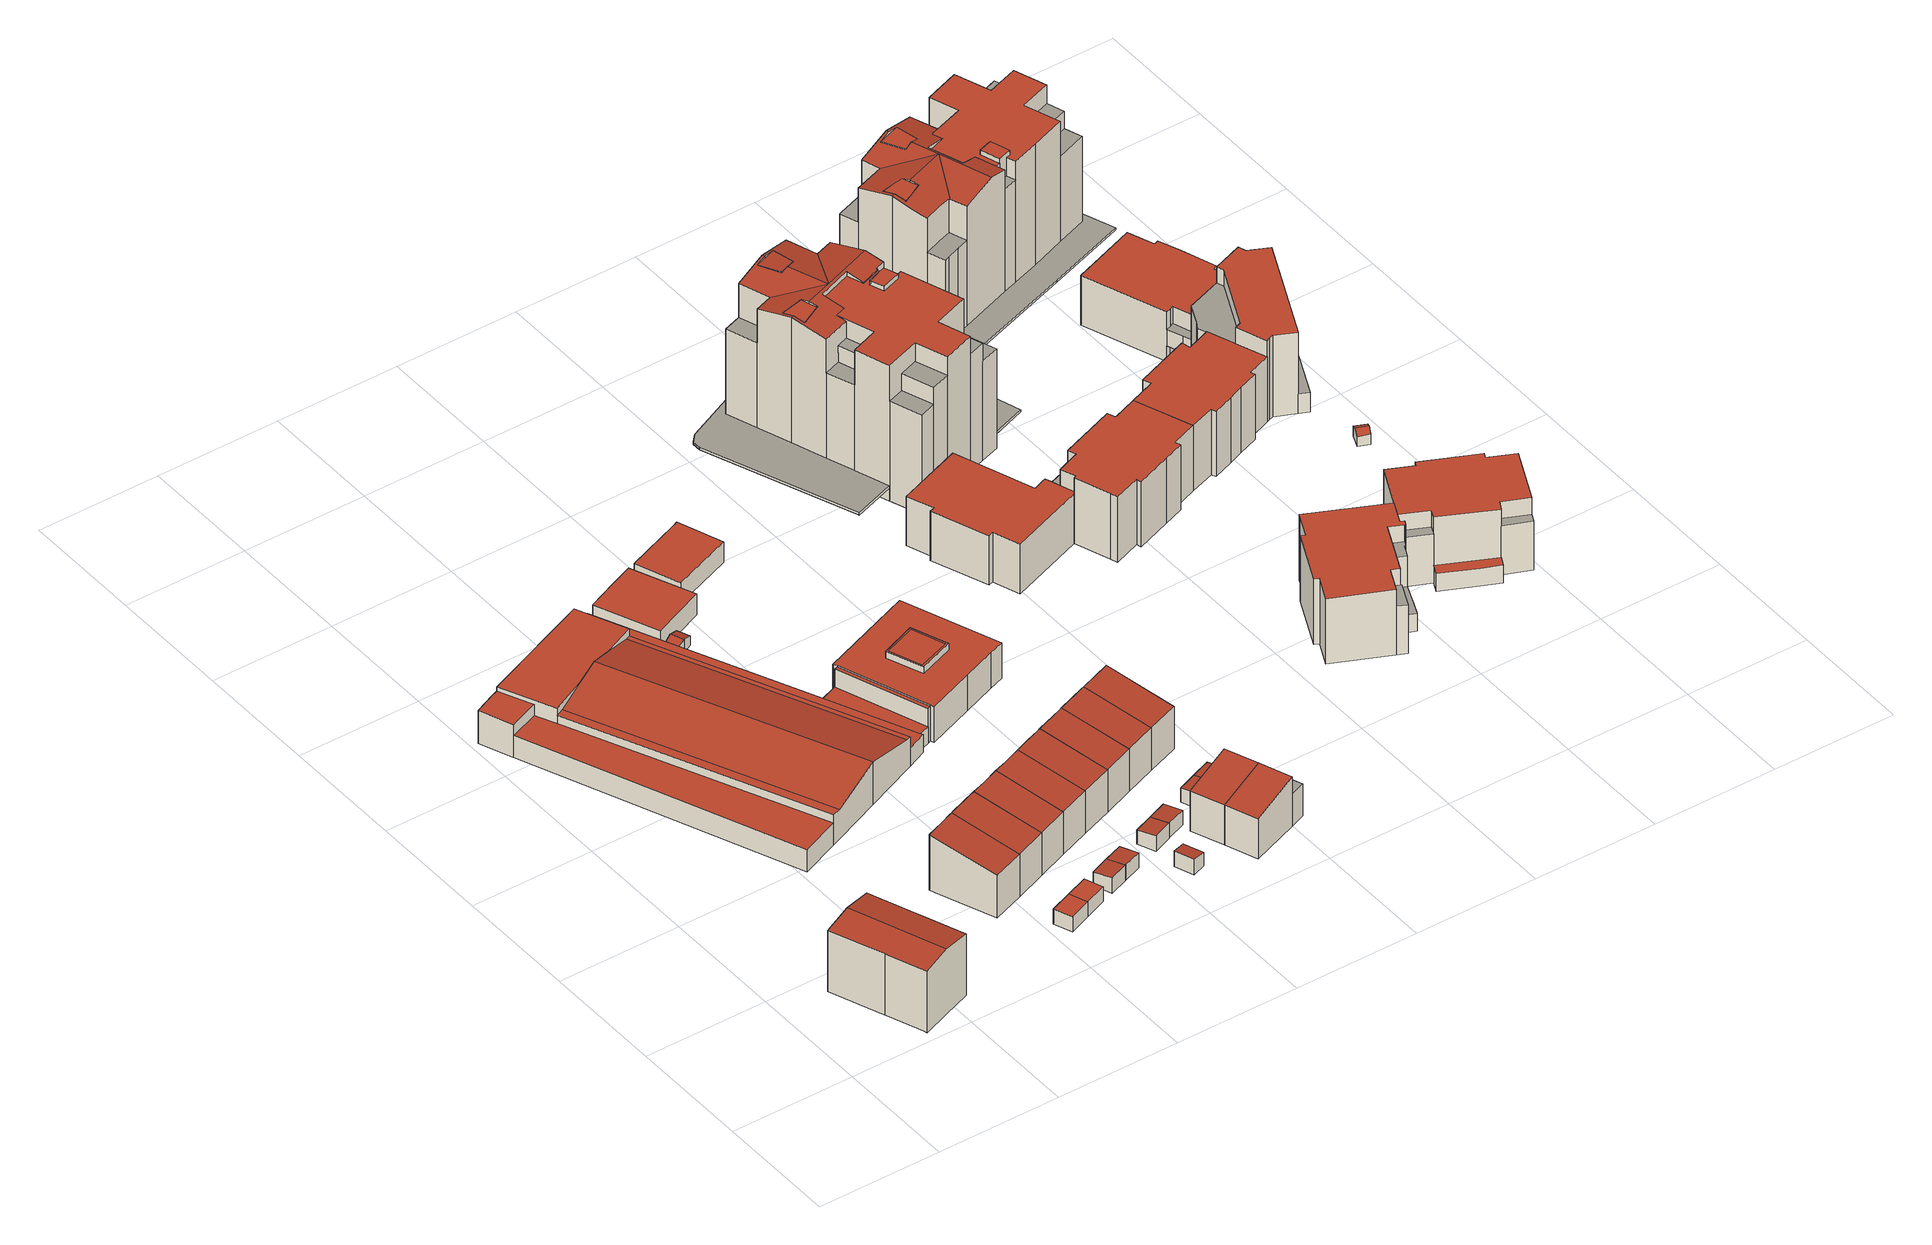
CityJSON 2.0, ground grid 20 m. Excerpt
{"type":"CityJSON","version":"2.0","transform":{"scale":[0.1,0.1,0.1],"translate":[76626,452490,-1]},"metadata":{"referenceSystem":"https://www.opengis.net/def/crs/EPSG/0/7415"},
"CityObjects":{
"building1":{"type":"Building","attributes":{"Volume":1715.99,"Dakoppervlakte":157.12,"Muuroppervlakte":563.52,"Vloeroppervlakte":155.44,"hoogte_Z_max_in_m_NAP":12.19,"GEB_DOEL":"woonfunctie","dateOfConstruction":"1957-01-01","measuredHeight":11.4},"geometry":[{"type":"Solid","lod":"2","boundaries":[[[[0,1,2,3,4,5,6,7,8,9,10,11,12]],[[13,14,15,16,17,18]],[[19,20,21,22,23,13,18]],[[24,25,26,27]],[[19,11,10,20]],[[8,7,23,22,21,20,10,9]],[[14,13,23,7,6,5]],[[12,18,17,0]],[[4,3,27,26]],[[2,24,27,3]],[[25,24,2,1]],[[26,25,1,0,17,16,15,14,5,4]],[[12,11,19,18]]]],"semantics":{"surfaces":[{"type":"GroundSurface"},{"type":"RoofSurface"},{"type":"WallSurface"}],"values":[[0,1,1,1,2,2,2,2,2,2,2,2,2]]}}]},
"building2":{"type":"Building","attributes":{"Volume":525.62,"Dakoppervlakte":62.86,"Muuroppervlakte":283.5,"Vloeroppervlakte":61.59,"hoogte_Z_max_in_m_NAP":10.56,"GEB_DOEL":"woonfunctie","dateOfConstruction":"1998-01-01","measuredHeight":9.66},"geometry":[{"type":"Solid","lod":"2","boundaries":[[[[28,29,30,31,32,33,34]],[[35,36,37,38,39,40,41]],[[36,30,29,28,34,39,38,37]],[[32,41,40,39,34,33]],[[41,32,31,35]],[[35,31,30,36]]]],"semantics":{"surfaces":[{"type":"GroundSurface"},{"type":"RoofSurface"},{"type":"WallSurface"}],"values":[[0,1,2,2,2,2]]}}]},
"building3":{"type":"Building","attributes":{"Volume":8210.41,"Dakoppervlakte":1553.64,"Muuroppervlakte":909.16,"Vloeroppervlakte":1530.33,"hoogte_Z_max_in_m_NAP":8.15,"GEB_DOEL":"bijeenkomstfunctie,industriefunctie - industriefunctie","dateOfConstruction":"1960-01-01","measuredHeight":7.35},"geometry":[{"type":"Solid","lod":"2","boundaries":[[[[42,43,44,45,46,47,48,49,50,51,52,53,54,55,56,57,58,59]],[[60,61,62,63,64]],[[65,66,67,63,62]],[[61,60,68,69]],[[70,71,66,65]],[[72,73,74,75,76]],[[77,78,79,80,81,82,83,84]],[[85,64,86,67,87,88,89,90]],[[91,92,93,94,95]],[[62,57,56,55,83,70,65]],[[62,61,69,73,59,58,57]],[[76,43,42,72]],[[59,73,72,42]],[[54,84,83,55]],[[84,54,53,77]],[[53,52,78,77]],[[80,79,78,52,51,50]],[[81,80,50,49]],[[90,89,48,47,92]],[[93,92,47,46]],[[94,93,46,45]],[[94,45,44,43,76,95]],[[81,88,87,71,82]],[[91,95,76,75]],[[90,92,91,75,74,68,85]],[[70,83,82,71]],[[64,63,67,86]],[[68,74,73,69]],[[66,71,87,67]],[[85,68,60,64]],[[88,81,49,48,89]]]],"semantics":{"surfaces":[{"type":"GroundSurface"},{"type":"RoofSurface"},{"type":"WallSurface"}],"values":[[0,1,1,1,1,1,1,1,1,2,2,2,2,2,2,2,2,2,2,2,2,2,2,2,2,2,2,2,2,2,2]]}}]},
"building4":{"type":"Building","attributes":{"Volume":30.83,"Dakoppervlakte":12,"Muuroppervlakte":35.82,"Vloeroppervlakte":12,"hoogte_Z_max_in_m_NAP":3.39,"GEB_DOEL":"onbekend","dateOfConstruction":"1998-01-01","measuredHeight":2.57},"geometry":[{"type":"Solid","lod":"2","boundaries":[[[[96,97,98,99]],[[100,101,102,103]],[[98,97,100,103]],[[97,96,101,100]],[[99,102,101,96]],[[98,103,102,99]]]],"semantics":{"surfaces":[{"type":"GroundSurface"},{"type":"RoofSurface"},{"type":"WallSurface"}],"values":[[0,1,2,2,2,2]]}}]},
"building5":{"type":"Building","attributes":{"Volume":508.63,"Dakoppervlakte":60.71,"Muuroppervlakte":280.76,"Vloeroppervlakte":59.48,"hoogte_Z_max_in_m_NAP":10.56,"GEB_DOEL":"woonfunctie","dateOfConstruction":"1998-01-01","measuredHeight":9.68},"geometry":[{"type":"Solid","lod":"2","boundaries":[[[[31,30,104,105,106]],[[107,36,35,108,109]],[[31,106,108,35]],[[108,106,105,109]],[[109,105,104,30,36,107]],[[30,31,35,36]]]],"semantics":{"surfaces":[{"type":"GroundSurface"},{"type":"RoofSurface"},{"type":"WallSurface"}],"values":[[0,1,2,2,2,2]]}}]},
"building6":{"type":"Building","attributes":{"Volume":31.09,"Dakoppervlakte":12,"Muuroppervlakte":36.12,"Vloeroppervlakte":12,"hoogte_Z_max_in_m_NAP":3.39,"GEB_DOEL":"onbekend","dateOfConstruction":"1998-01-01","measuredHeight":2.59},"geometry":[{"type":"Solid","lod":"2","boundaries":[[[[98,110,111,99]],[[112,113,103,102]],[[98,99,102,103]],[[99,111,112,102]],[[110,113,112,111]],[[113,110,98,103]]]],"semantics":{"surfaces":[{"type":"GroundSurface"},{"type":"RoofSurface"},{"type":"WallSurface"}],"values":[[0,1,2,2,2,2]]}}]},
"building7":{"type":"Building","attributes":{"Volume":508.85,"Dakoppervlakte":60.72,"Muuroppervlakte":280.83,"Vloeroppervlakte":59.49,"hoogte_Z_max_in_m_NAP":10.56,"GEB_DOEL":"woonfunctie","dateOfConstruction":"1998-01-01","measuredHeight":9.68},"geometry":[{"type":"Solid","lod":"2","boundaries":[[[[114,106,105,115,116]],[[117,109,108,118,119]],[[106,114,118,108]],[[118,114,116,119]],[[109,117,119,116,115,105]],[[105,106,108,109]]]],"semantics":{"surfaces":[{"type":"GroundSurface"},{"type":"RoofSurface"},{"type":"WallSurface"}],"values":[[0,1,2,2,2,2]]}}]},
"building8":{"type":"Building","attributes":{"Volume":26.65,"Dakoppervlakte":10.27,"Muuroppervlakte":33.33,"Vloeroppervlakte":10.24,"hoogte_Z_max_in_m_NAP":3.49,"GEB_DOEL":"onbekend","dateOfConstruction":"1998-01-01","measuredHeight":2.73},"geometry":[{"type":"Solid","lod":"2","boundaries":[[[[120,121,122,123]],[[124,125,126,127]],[[120,123,125,124]],[[123,122,126,125]],[[121,127,126,122]],[[121,120,124,127]]]],"semantics":{"surfaces":[{"type":"GroundSurface"},{"type":"RoofSurface"},{"type":"WallSurface"}],"values":[[0,1,2,2,2,2]]}}]},
"building9":{"type":"Building","attributes":{"Volume":26.13,"Dakoppervlakte":10.26,"Muuroppervlakte":32.71,"Vloeroppervlakte":10.23,"hoogte_Z_max_in_m_NAP":3.49,"GEB_DOEL":"onbekend","dateOfConstruction":"1998-01-01","measuredHeight":2.69},"geometry":[{"type":"Solid","lod":"2","boundaries":[[[[123,128,129,120]],[[130,131,125,124]],[[125,123,120,124]],[[120,129,130,124]],[[130,129,128,131]],[[123,125,131,128]]]],"semantics":{"surfaces":[{"type":"GroundSurface"},{"type":"RoofSurface"},{"type":"WallSurface"}],"values":[[0,1,2,2,2,2]]}}]},
"building10":{"type":"Building","attributes":{"Volume":508.9,"Dakoppervlakte":60.9,"Muuroppervlakte":280.25,"Vloeroppervlakte":59.67,"hoogte_Z_max_in_m_NAP":10.56,"GEB_DOEL":"woonfunctie","dateOfConstruction":"1998-01-01","measuredHeight":9.65},"geometry":[{"type":"Solid","lod":"2","boundaries":[[[[132,114,116,133,134]],[[135,119,118,136,137]],[[114,132,136,118]],[[136,132,134,137]],[[119,135,137,134,133,116]],[[116,114,118,119]]]],"semantics":{"surfaces":[{"type":"GroundSurface"},{"type":"RoofSurface"},{"type":"WallSurface"}],"values":[[0,1,2,2,2,2]]}}]},
"building11":{"type":"Building","attributes":{"Volume":14.24,"Dakoppervlakte":7.67,"Muuroppervlakte":20.42,"Vloeroppervlakte":7.17,"hoogte_Z_max_in_m_NAP":3.51,"GEB_DOEL":"onbekend","dateOfConstruction":"1983-01-01","measuredHeight":2.3},"geometry":[{"type":"Solid","lod":"2","boundaries":[[[[138,139,140,141,142,143]],[[144,145,146,147]],[[148,147,146,149]],[[138,143,145,144]],[[141,140,148,149]],[[139,147,148,140]],[[142,141,149,146,145,143]],[[139,138,144,147]]]],"semantics":{"surfaces":[{"type":"GroundSurface"},{"type":"RoofSurface"},{"type":"WallSurface"}],"values":[[0,1,1,2,2,2,2,2]]}}]},
"building12":{"type":"Building","attributes":{"Volume":376.18,"Dakoppervlakte":100.85,"Muuroppervlakte":150.24,"Vloeroppervlakte":100.85,"hoogte_Z_max_in_m_NAP":4.58,"GEB_DOEL":"industriefunctie","dateOfConstruction":"1923-01-01","measuredHeight":3.73},"geometry":[{"type":"Solid","lod":"2","boundaries":[[[[150,151,152,153,154,155]],[[156,157,158,159,160,161]],[[151,150,156,161]],[[155,154,158,157]],[[154,153,159,158]],[[159,153,152,160]],[[155,157,156,150]],[[152,151,161,160]]]],"semantics":{"surfaces":[{"type":"GroundSurface"},{"type":"RoofSurface"},{"type":"WallSurface"}],"values":[[0,1,2,2,2,2,2,2]]}}]},
"building13":{"type":"Building","attributes":{"Volume":508.93,"Dakoppervlakte":60.93,"Muuroppervlakte":280.17,"Vloeroppervlakte":59.7,"hoogte_Z_max_in_m_NAP":10.56,"GEB_DOEL":"woonfunctie","dateOfConstruction":"1998-01-01","measuredHeight":9.65},"geometry":[{"type":"Solid","lod":"2","boundaries":[[[[132,134,162,163,164,165]],[[166,137,136,167,168,169]],[[132,165,167,136]],[[167,165,164,168]],[[134,137,166,169,168,164,163,162]],[[134,132,136,137]]]],"semantics":{"surfaces":[{"type":"GroundSurface"},{"type":"RoofSurface"},{"type":"WallSurface"}],"values":[[0,1,2,2,2,2]]}}]},
"building14":{"type":"Building","attributes":{"Volume":18.97,"Dakoppervlakte":7.66,"Muuroppervlakte":27.98,"Vloeroppervlakte":7.59,"hoogte_Z_max_in_m_NAP":3.49,"GEB_DOEL":"onbekend","dateOfConstruction":"1998-01-01","measuredHeight":2.65},"geometry":[{"type":"Solid","lod":"2","boundaries":[[[[170,171,172,173]],[[174,175,176,177]],[[170,173,175,174]],[[176,175,173,172]],[[171,177,176,172]],[[171,170,174,177]]]],"semantics":{"surfaces":[{"type":"GroundSurface"},{"type":"RoofSurface"},{"type":"WallSurface"}],"values":[[0,1,2,2,2,2]]}}]},
"building15":{"type":"Building","attributes":{"Volume":25.86,"Dakoppervlakte":10.28,"Muuroppervlakte":32.34,"Vloeroppervlakte":10.25,"hoogte_Z_max_in_m_NAP":3.49,"GEB_DOEL":"onbekend","dateOfConstruction":"1998-01-01","measuredHeight":2.65},"geometry":[{"type":"Solid","lod":"2","boundaries":[[[[178,179,180,181]],[[182,183,184,185]],[[181,185,184,178]],[[185,181,180,182]],[[179,183,182,180]],[[179,178,184,183]]]],"semantics":{"surfaces":[{"type":"GroundSurface"},{"type":"RoofSurface"},{"type":"WallSurface"}],"values":[[0,1,2,2,2,2]]}}]},
"building16":{"type":"Building","attributes":{"Volume":25.66,"Dakoppervlakte":10.27,"Muuroppervlakte":32.09,"Vloeroppervlakte":10.24,"hoogte_Z_max_in_m_NAP":3.49,"GEB_DOEL":"onbekend","dateOfConstruction":"1998-01-01","measuredHeight":2.64},"geometry":[{"type":"Solid","lod":"2","boundaries":[[[[186,187,188,189]],[[190,191,184,183]],[[183,184,186,189]],[[189,188,190,183]],[[190,188,187,191]],[[187,186,184,191]]]],"semantics":{"surfaces":[{"type":"GroundSurface"},{"type":"RoofSurface"},{"type":"WallSurface"}],"values":[[0,1,2,2,2,2]]}}]},
"building17":{"type":"Building","attributes":{"Volume":506.75,"Dakoppervlakte":60.62,"Muuroppervlakte":279.89,"Vloeroppervlakte":59.39,"hoogte_Z_max_in_m_NAP":10.56,"GEB_DOEL":"woonfunctie","dateOfConstruction":"1998-01-01","measuredHeight":9.66},"geometry":[{"type":"Solid","lod":"2","boundaries":[[[[192,193,165,164,194]],[[195,168,167,196,197]],[[165,193,196,167]],[[196,193,192,197]],[[197,192,194,164,168,195]],[[164,165,167,168]]]],"semantics":{"surfaces":[{"type":"GroundSurface"},{"type":"RoofSurface"},{"type":"WallSurface"}],"values":[[0,1,2,2,2,2]]}}]},
"building18":{"type":"Building","attributes":{"Volume":1911.86,"Dakoppervlakte":322.06,"Muuroppervlakte":461.46,"Vloeroppervlakte":322.06,"hoogte_Z_max_in_m_NAP":8.13,"GEB_DOEL":"bijeenkomstfunctie","dateOfConstruction":"1994-01-01","measuredHeight":7.37},"geometry":[{"type":"Solid","lod":"2","boundaries":[[[[198,199,200,201,202,203,204,53,52,205,206,207]],[[208,209,210,211,212,213,214,215],[216,217,218,219]],[[220,221,222,223],[224,225,226,227]],[[226,225,224,227]],[[228,229,230,231]],[[232,233,234,235]],[[202,201,215,214]],[[200,208,215,201]],[[200,199,209,208]],[[209,199,198,210]],[[210,198,207,211]],[[207,206,235,212,211]],[[214,213,234,203,202]],[[218,217,222,221]],[[222,217,216,223]],[[220,223,216,219]],[[221,220,219,218]],[[205,52,228,231]],[[228,52,53,229]],[[229,53,204,230]],[[204,203,234,233,230]],[[206,205,231,232,235]],[[232,231,230,233]],[[212,235,234,213]]]],"semantics":{"surfaces":[{"type":"GroundSurface"},{"type":"RoofSurface"},{"type":"WallSurface"}],"values":[[0,1,1,1,1,1,2,2,2,2,2,2,2,2,2,2,2,2,2,2,2,2,2,2]]}}]},
"building19":{"type":"Building","attributes":{"Volume":293.05,"Dakoppervlakte":80.63,"Muuroppervlakte":132.31,"Vloeroppervlakte":80.63,"hoogte_Z_max_in_m_NAP":4.52,"GEB_DOEL":"overige gebruiksfunctie","dateOfConstruction":"1983-01-01","measuredHeight":3.63},"geometry":[{"type":"Solid","lod":"2","boundaries":[[[[236,237,238,239,240]],[[241,242,243,244,245]],[[241,245,244,236,240,239]],[[239,238,242,241]],[[237,243,242,238]],[[237,236,244,243]]]],"semantics":{"surfaces":[{"type":"GroundSurface"},{"type":"RoofSurface"},{"type":"WallSurface"}],"values":[[0,1,2,2,2,2]]}}]},
"building20":{"type":"Building","attributes":{"Volume":506.28,"Dakoppervlakte":60.54,"Muuroppervlakte":279.84,"Vloeroppervlakte":59.32,"hoogte_Z_max_in_m_NAP":10.56,"GEB_DOEL":"woonfunctie","dateOfConstruction":"1998-01-01","measuredHeight":9.66},"geometry":[{"type":"Solid","lod":"2","boundaries":[[[[193,192,246,247,248]],[[249,197,196,250,251]],[[193,248,250,196]],[[250,248,247,251]],[[249,251,247,246,192,197]],[[192,193,196,197]]]],"semantics":{"surfaces":[{"type":"GroundSurface"},{"type":"RoofSurface"},{"type":"WallSurface"}],"values":[[0,1,2,2,2,2]]}}]},
"building21":{"type":"Building","attributes":{"Volume":25.67,"Dakoppervlakte":10.26,"Muuroppervlakte":32.13,"Vloeroppervlakte":10.22,"hoogte_Z_max_in_m_NAP":3.49,"GEB_DOEL":"onbekend","dateOfConstruction":"1998-01-01","measuredHeight":2.64},"geometry":[{"type":"Solid","lod":"2","boundaries":[[[[252,253,254,255]],[[256,257,258,259]],[[252,255,259,258]],[[255,254,256,259]],[[253,257,256,254]],[[258,257,253,252]]]],"semantics":{"surfaces":[{"type":"GroundSurface"},{"type":"RoofSurface"},{"type":"WallSurface"}],"values":[[0,1,2,2,2,2]]}}]},
"building22":{"type":"Building","attributes":{"Volume":436.3,"Dakoppervlakte":46.07,"Muuroppervlakte":246.53,"Vloeroppervlakte":59.57,"hoogte_Z_max_in_m_NAP":9.62,"GEB_DOEL":"woonfunctie","dateOfConstruction":"1998-01-01","measuredHeight":8.72},"geometry":[{"type":"Solid","lod":"2","boundaries":[[[[260,261,262,263,264,265,266]],[[267,268,269,270,271]],[[272,273,274,275]],[[266,265,272,275,267]],[[272,265,264,273]],[[268,274,273,264,263]],[[263,262,269,268]],[[271,270,269,262,261,260]],[[266,267,271,260]],[[274,268,267,275]]]],"semantics":{"surfaces":[{"type":"GroundSurface"},{"type":"OuterFloorSurface"},{"type":"RoofSurface"},{"type":"WallSurface"}],"values":[[0,1,2,3,3,3,3,3,3,3]]}}]},
"building23":{"type":"Building","attributes":{"Volume":479.62,"Dakoppervlakte":55.81,"Muuroppervlakte":268.47,"Vloeroppervlakte":69.83,"hoogte_Z_max_in_m_NAP":9.62,"GEB_DOEL":"woonfunctie","dateOfConstruction":"1998-01-01","measuredHeight":8.77},"geometry":[{"type":"Solid","lod":"2","boundaries":[[[[266,265,276,277,278,279,280,281,282,283,284,285,260]],[[286,267,271,287]],[[288,272,275,289]],[[290,291,292,293,294,295,296,297]],[[272,288,276,265]],[[275,272,265,266,267]],[[286,287,291,278,277]],[[266,260,271,267]],[[297,280,279,290]],[[290,279,278,291]],[[284,293,292,285]],[[293,284,283,294]],[[283,282,295,294]],[[295,282,281,296]],[[297,296,281,280]],[[287,271,260,285,292,291]],[[275,267,286,289]],[[288,289,286,277,276]]]],"semantics":{"surfaces":[{"type":"GroundSurface"},{"type":"OuterFloorSurface"},{"type":"RoofSurface"},{"type":"WallSurface"}],"values":[[0,1,2,2,3,3,3,3,3,3,3,3,3,3,3,3,3,3]]}}]},
"building24":{"type":"Building","attributes":{"Volume":25.12,"Dakoppervlakte":10.27,"Muuroppervlakte":31.43,"Vloeroppervlakte":10.23,"hoogte_Z_max_in_m_NAP":3.49,"GEB_DOEL":"onbekend","dateOfConstruction":"1998-01-01","measuredHeight":2.59},"geometry":[{"type":"Solid","lod":"2","boundaries":[[[[298,299,300,301]],[[302,259,258,303]],[[259,298,301,258]],[[301,300,303,258]],[[303,300,299,302]],[[299,298,259,302]]]],"semantics":{"surfaces":[{"type":"GroundSurface"},{"type":"RoofSurface"},{"type":"WallSurface"}],"values":[[0,1,2,2,2,2]]}}]},
"building25":{"type":"Building","attributes":{"Volume":524.24,"Dakoppervlakte":62.63,"Muuroppervlakte":283.11,"Vloeroppervlakte":61.37,"hoogte_Z_max_in_m_NAP":10.56,"GEB_DOEL":"woonfunctie","dateOfConstruction":"1998-01-01","measuredHeight":9.67},"geometry":[{"type":"Solid","lod":"2","boundaries":[[[[304,305,248,247,306]],[[307,251,250,308,309]],[[251,307,306,247]],[[247,248,250,251]],[[250,248,305,308]],[[309,304,306,307]],[[308,305,304,309]]]],"semantics":{"surfaces":[{"type":"GroundSurface"},{"type":"RoofSurface"},{"type":"WallSurface"}],"values":[[0,1,2,2,2,2,2]]}}]},
"building26":{"type":"Building","attributes":{"Volume":2037.74,"Dakoppervlakte":227.83,"Muuroppervlakte":568.07,"Vloeroppervlakte":246.58,"hoogte_Z_max_in_m_NAP":9.61,"GEB_DOEL":"woonfunctie","dateOfConstruction":"1984-01-01","measuredHeight":8.62},"geometry":[{"type":"Solid","lod":"2","boundaries":[[[[310,311,312,313,314,315,316,317,318,319,320,321,322,323,324,325]],[[326,327,328,329]],[[330,331,332,333]],[[334,335,336,337,338,339,340,341,342,343,344,345,346,347]],[[345,311,310,325,347,346]],[[336,335,323,322,330]],[[340,339,338,318,317,316]],[[340,316,315,341]],[[315,314,342,341]],[[314,313,343,342]],[[313,312,344,343]],[[312,311,345,344]],[[321,320,327,326]],[[327,320,319,328]],[[331,330,322,321,326]],[[332,331,326,329]],[[336,330,333,337]],[[328,319,318,338,337,333,332,329]],[[347,325,324,323,335,334]]]],"semantics":{"surfaces":[{"type":"GroundSurface"},{"type":"OuterFloorSurface"},{"type":"RoofSurface"},{"type":"WallSurface"}],"values":[[0,1,1,2,3,3,3,3,3,3,3,3,3,3,3,3,3,3,3]]}}]},
"building27":{"type":"Building","attributes":{"Volume":2441.44,"Dakoppervlakte":220.12,"Muuroppervlakte":706.07,"Vloeroppervlakte":231.99,"hoogte_Z_max_in_m_NAP":12.36,"GEB_DOEL":"woonfunctie","dateOfConstruction":"1984-01-01","measuredHeight":11.4},"geometry":[{"type":"Solid","lod":"2","boundaries":[[[[310,325,348,324,349,350,351,352,353,354,355,356,357,358,359,360,361,362]],[[363,364,365,366]],[[367,368,369,370]],[[371,372,373,374,375,376,377,378,379,380,381,382,383,384,385,386]],[[387,388,389,390]],[[325,310,381,380]],[[310,362,382,381]],[[362,361,383,382]],[[384,383,361,360]],[[384,360,359,385]],[[359,358,386,385]],[[371,357,356,372]],[[356,355,373,372]],[[355,354,370,374,373]],[[348,325,380,379,364]],[[351,387,390,352]],[[388,387,351,350]],[[389,388,350,349]],[[363,366,389,349,324]],[[364,363,324,348]],[[370,354,353,367]],[[353,352,390,368,367]],[[369,375,374,370]],[[375,369,368,376]],[[377,376,368,390,389,366]],[[377,366,365,378]],[[364,379,378,365]],[[358,357,371,386]]]],"semantics":{"surfaces":[{"type":"GroundSurface"},{"type":"OuterFloorSurface"},{"type":"RoofSurface"},{"type":"WallSurface"}],"values":[[0,1,1,2,2,3,3,3,3,3,3,3,3,3,3,3,3,3,3,3,3,3,3,3,3,3,3,3]]}}]},
"building28":{"type":"Building","attributes":{"Volume":2644.96,"Dakoppervlakte":217.31,"Muuroppervlakte":757.99,"Vloeroppervlakte":244.7,"hoogte_Z_max_in_m_NAP":12.39,"GEB_DOEL":"woonfunctie","dateOfConstruction":"1984-01-01","measuredHeight":11.43},"geometry":[{"type":"Solid","lod":"2","boundaries":[[[[391,392,393,394,395,396,397,398,399,400,401,402,403,404,405,406,407,408,409,410,411]],[[412,413,414,415,416,417,418]],[[419,420,421,422,423]],[[424,425,426,427,428,429]],[[430,431,432,433,434,435,436,437,438,439,440,441,442,443,444,445]],[[401,400,440,439]],[[399,441,440,400]],[[441,399,398,442]],[[442,398,397,443]],[[397,396,444,443]],[[396,395,445,444]],[[394,393,423,431,430]],[[405,404,436,435,425]],[[404,403,437,436]],[[403,402,438,437]],[[401,439,438,402]],[[411,413,412,391]],[[413,411,410,409,408,416,415,414]],[[423,393,392,419]],[[392,391,412,420,419]],[[420,412,418,421]],[[408,407,429,428,416]],[[407,406,424,429]],[[405,425,424,406]],[[427,417,416,428]],[[431,423,422,432]],[[422,421,433,432]],[[434,433,421,418,417,427,426]],[[425,435,434,426]],[[394,430,445,395]]]],"semantics":{"surfaces":[{"type":"GroundSurface"},{"type":"OuterFloorSurface"},{"type":"RoofSurface"},{"type":"WallSurface"}],"values":[[0,1,1,1,2,3,3,3,3,3,3,3,3,3,3,3,3,3,3,3,3,3,3,3,3,3,3,3,3,3]]}}]},
"building29":{"type":"Building","attributes":{"Volume":26185.17,"Dakoppervlakte":913.65,"Muuroppervlakte":4934,"Vloeroppervlakte":1121.47,"hoogte_Z_max_in_m_NAP":23.77,"GEB_DOEL":"overige gebruiksfunctie - woonfunctie","dateOfConstruction":"2017-01-01","measuredHeight":24.55},"geometry":[{"type":"MultiSurface","lod":"2","boundaries":[[[446,447,448,449,450,451,452]],[[453,454,455,456]],[[457,458,459,460,461,462,463,464,465]],[[466,467,468,469,470,471,472,473,474,475]],[[476,477,478,479,480,481,482,483,484,485,486,487,488,489,490,491,492,493,494,495,496,497,498,499,500,501,502,503,504],[505,506,507,508,509,510,511,512],[513,514,515,516,517,518]],[[519,520,521,522,523,524,525,526,527,528,529,530,531,532,533,534,535,536,537,538,539,540,541,542,543,544,545],[546,547,548,549,550,551,552,553,554,555,556,557,558,559,560,561,562,563,564,565,566,567,568,569,570]],[[571,572,573,574,575,576]],[[577,578,572,571,579,580]],[[581,582,583,584,585]],[[586,587,588,589]],[[590,591,592,593]],[[594,595,596,597,598]],[[599,600,601,602,603,604,605]],[[606,607,608,609]],[[610,611,612,613]],[[614,615,616,617,618]],[[619,620,621,622,623]],[[624,625,626,627]],[[628,629,630,631,632]],[[633,634,635,636]],[[637,638,639,640]],[[641,642,643,644,645]],[[646,647,648,649]],[[650,651,652,653]],[[654,655,656,657,658]],[[659,660,661,662,663,664,665]],[[541,540,486,573,572,666]],[[667,668,669,670,671,672,673,674,675,676,677,678,679,680,681,682,683,684,685,686,687,688,689,690]],[[691,678,677,676,675,674,692,693,694,695,696,697,698,699,700,701,702,703,704,705]],[[706,707,708,709,710,699,711,712,713,714]],[[715,716,717,714,713,718,719,699,710,720]],[[704,703,721,722,700,699,719,723]],[[698,724,711,699]],[[725,726,727,728]],[[721,702,729,730,731]],[[717,732,733,720,709,734,735,706,736]],[[737,738,739,740,741,742,743,744,745,746,747,748,749,750,751,752,753,754,755,756,757,758]],[[759,760,761,762]],[[763,764,765,766,767,768,769,770]],[[771,772,773,774,775,776,777,778,779,780,781,782]],[[783,784,771,785,781,786,787,788,789,790]],[[791,778,792,766,793,794,763,795,796,797]],[[798,799,778,777,800]],[[799,801,802,803,804,750,749,748,805,806,796,795,770,807,768,767,792,778]],[[789,788,779,778,791,808,773,772,783,809]],[[521,477,476,522]],[[522,476,504,523]],[[530,498,497,531]],[[531,497,496,532]],[[532,496,495,494,533]],[[533,494,493,534]],[[536,535,534,493,492,491]],[[537,536,491,490]],[[489,538,537,490]],[[487,539,538,489,488]],[[545,544,481,480]],[[479,519,545,480]],[[519,479,478,520]],[[520,478,477,521]],[[576,575,574,472,471,470]],[[470,469,571,576]],[[469,468,579,571]],[[580,579,468,467]],[[542,666,483,482,543]],[[543,482,481,544]],[[810,811,587,685,684,592]],[[461,460,581,585]],[[459,498,530,582,581,460]],[[588,587,811,461,585]],[[588,585,584,589]],[[685,587,586,686]],[[586,589,584,583,687,686]],[[592,591,595,812,810]],[[597,813,463,462,594,598]],[[462,812,595,594]],[[591,590,596,595]],[[683,682,597,596,590,593]],[[683,593,592,684]],[[602,601,696,695,670]],[[601,600,697,696]],[[729,701,700,730]],[[701,729,702]],[[703,702,721]],[[721,731,722]],[[722,731,730,700]],[[736,706,714]],[[710,709,720]],[[714,717,736]],[[735,734,708,707]],[[735,707,706]],[[716,732,717]],[[732,716,715,733]],[[733,715,720]],[[708,734,709]],[[612,609,608,613]],[[691,705,606,609,612,611]],[[724,615,614,711]],[[711,614,618,712]],[[718,621,620,719]],[[620,619,723,719]],[[679,678,691,611,610]],[[610,613,608,607,680,679]],[[689,688,599,605]],[[602,670,669,603]],[[674,673,692]],[[692,673,672,693]],[[671,694,693,672]],[[671,670,695,694]],[[725,728,604,603,669,668]],[[725,668,667,726]],[[727,726,667,690]],[[604,728,727,690,689,605]],[[464,813,597,682,681,680,607,524,523]],[[688,687,583,814,815,599]],[[530,814,583,582]],[[705,704,816,817,606]],[[600,818,529,615,724,698,697]],[[526,621,718,713,712,618,819]],[[704,723,619,820,816]],[[606,817,524,607]],[[528,616,615,529]],[[527,617,616,528]],[[527,819,618,617]],[[622,621,526,525]],[[622,525,821,820,619,623]],[[560,559,739,738,643]],[[559,558,633,740,739]],[[633,636,638,637,741,740]],[[555,554,626,743,742,640]],[[746,745,628,550,549,649]],[[554,553,630,627,626]],[[630,553,552,631]],[[624,627,630,629]],[[625,744,743,626]],[[625,624,629,628,745,744]],[[556,635,634,557]],[[634,633,558,557]],[[639,635,556,555,640]],[[639,638,636,635]],[[640,742,741,637]],[[801,799,798,661,562,561,642]],[[797,796,806,646,548,547,658]],[[643,642,561,560]],[[795,763,770]],[[792,767,766]],[[769,768,807]],[[794,764,763]],[[769,807,770]],[[764,794,793,765]],[[765,793,766]],[[549,548,646,649]],[[647,652,651,648]],[[653,652,647,646,806,805]],[[570,569,656,655]],[[661,660,563,562]],[[786,780,779,787]],[[780,786,781]],[[771,784,772]],[[785,782,781]],[[661,798,800,662]],[[657,791,797,658]],[[809,790,789]],[[790,809,783]],[[782,785,771]],[[737,644,643,738]],[[650,747,746,649,648,651]],[[747,650,653,805,748]],[[755,754,641,645]],[[802,753,752,803]],[[808,656,569,568,773]],[[803,752,751,804]],[[751,750,804]],[[772,784,783]],[[779,788,787]],[[762,757,756,759]],[[759,756,755,760]],[[762,761,758,757]],[[755,645,644,737,758,761,760]],[[802,801,642,641,754,753]],[[656,808,791,657]],[[631,552,551,550,628,632]],[[658,547,546,570,655,654]],[[566,775,774,773,568,567]],[[665,664,566,565]],[[665,565,564,659]],[[660,659,564,563]],[[775,566,664,663,662,800,777,776]],[[578,483,666,572]],[[539,487,486,540]],[[541,666,542]],[[510,509,450,449]],[[509,508,507,451,450]],[[452,451,507,506]],[[506,505,446,452]],[[505,512,447,446]],[[448,447,512,511]],[[510,449,448,511]],[[513,518,517,455,454]],[[517,516,456,455]],[[516,515,514,453,456]],[[513,454,453,514]],[[574,573,486,485,473,472]],[[474,473,485,484]],[[475,474,484,483,578]],[[578,577,466,475]],[[580,467,466,577]],[[464,504,503,501,465]],[[501,500,457,465]],[[457,500,499,458]],[[499,498,459,458]],[[599,815,818,600]]],"semantics":{"surfaces":[{"type":"GroundSurface"},{"type":"OuterCeilingSurface"},{"type":"OuterFloorSurface"},{"type":"RoofSurface"},{"type":"WallSurface"}],"values":[0,0,0,0,1,2,2,2,2,2,2,2,2,2,2,2,2,2,2,2,2,2,2,2,2,2,3,3,3,3,3,3,3,3,3,3,3,3,3,3,3,3,3,3,3,4,4,4,4,4,4,4,4,4,4,4,4,4,4,4,4,4,4,4,4,4,4,4,4,4,4,4,4,4,4,4,4,4,4,4,4,4,4,4,4,4,4,4,4,4,4,4,4,4,4,4,4,4,4,4,4,4,4,4,4,4,4,4,4,4,4,4,4,4,4,4,4,4,4,4,4,4,4,4,4,4,4,4,4,4,4,4,4,4,4,4,4,4,4,4,4,4,4,4,4,4,4,4,4,4,4,4,4,4,4,4,4,4,4,4,4,4,4,4,4,4,4,4,4,4,4,4,4,4,4,4,4,4,4,4,4,4,4,4,4,4,4,4,4,4,4,4,4,4,4,4,4,4,4,4,4,4,4,4,4,4,4,4,4,4,4]}}]},
"building30":{"type":"Building","attributes":{"Volume":2387.64,"Dakoppervlakte":216.58,"Muuroppervlakte":691.71,"Vloeroppervlakte":228.3,"hoogte_Z_max_in_m_NAP":12.36,"GEB_DOEL":"woonfunctie","dateOfConstruction":"1984-01-01","measuredHeight":11.36},"geometry":[{"type":"Solid","lod":"2","boundaries":[[[[822,823,824,825,826,827,355,354,353,828,829,830,831,832,833,834]],[[835,836,837,838]],[[839,840,367,370]],[[841,842,843,844,845,846,847,848,849,850,374,373,851,852]],[[853,854,855,856]],[[373,374,370,354,355]],[[355,827,851,373]],[[827,826,852,851]],[[841,852,826,825]],[[825,824,842,841]],[[822,844,843,823]],[[822,834,845,844]],[[846,845,834,833,837]],[[831,830,855,854]],[[829,856,855,830]],[[853,856,829,828]],[[833,832,838,837]],[[835,838,832,831,854]],[[353,367,840,853,828]],[[367,353,354,370]],[[836,847,846,837]],[[847,836,835,848]],[[849,848,835,854,853,840]],[[849,840,839,850]],[[374,850,839,370]],[[824,823,843,842]]]],"semantics":{"surfaces":[{"type":"GroundSurface"},{"type":"OuterFloorSurface"},{"type":"RoofSurface"},{"type":"WallSurface"}],"values":[[0,1,1,2,2,3,3,3,3,3,3,3,3,3,3,3,3,3,3,3,3,3,3,3,3,3]]}}]},
"building31":{"type":"Building","attributes":{"Volume":2508.2,"Dakoppervlakte":220.56,"Muuroppervlakte":712.57,"Vloeroppervlakte":234.57,"hoogte_Z_max_in_m_NAP":12.39,"GEB_DOEL":"woonfunctie","dateOfConstruction":"1984-01-01","measuredHeight":11.45},"geometry":[{"type":"Solid","lod":"2","boundaries":[[[[857,858,859,860,861,862,863,864,865,866,867,868,869,870,871,872,873]],[[874,875,876,877]],[[878,879,880,881,882]],[[883,884,885,886,887,888,889,890,440,891,892,893,894]],[[895,896,897,898,899]],[[870,869,440,890]],[[869,868,880,891,440]],[[884,877,859,858,885]],[[886,885,858,857]],[[857,873,887,886]],[[888,872,871,889]],[[870,890,889,871]],[[899,865,864,895]],[[895,864,863,862,897,896]],[[898,897,862,861]],[[876,875,898,861,860]],[[860,859,877,876]],[[868,867,881,880]],[[882,881,867,866]],[[866,865,899,878,882]],[[891,880,879,892]],[[892,879,878,893]],[[878,899,898,875,894,893]],[[894,875,874,883]],[[883,874,877,884]],[[872,888,887,873]]]],"semantics":{"surfaces":[{"type":"GroundSurface"},{"type":"OuterFloorSurface"},{"type":"RoofSurface"},{"type":"WallSurface"}],"values":[[0,1,1,2,2,3,3,3,3,3,3,3,3,3,3,3,3,3,3,3,3,3,3,3,3,3]]}}]},
"building32":{"type":"Building","attributes":{"Volume":8.72,"Dakoppervlakte":4.73,"Muuroppervlakte":15.84,"Vloeroppervlakte":4.33,"hoogte_Z_max_in_m_NAP":3.35,"GEB_DOEL":"onbekend","dateOfConstruction":"1984-01-01","measuredHeight":2.26},"geometry":[{"type":"Solid","lod":"2","boundaries":[[[[900,901,902,903,904,905]],[[906,907,908,909]],[[910,911,906,909]],[[900,905,908,907]],[[911,910,903,902]],[[911,902,901,906]],[[910,909,908,905,904,903]],[[901,900,907,906]]]],"semantics":{"surfaces":[{"type":"GroundSurface"},{"type":"RoofSurface"},{"type":"WallSurface"}],"values":[[0,1,1,2,2,2,2,2]]}}]},
"building33":{"type":"Building","attributes":{"Volume":2597.46,"Dakoppervlakte":134.92,"Muuroppervlakte":793.03,"Vloeroppervlakte":215.63,"hoogte_Z_max_in_m_NAP":15.2,"GEB_DOEL":"woonfunctie","dateOfConstruction":"1984-01-01","measuredHeight":14.23},"geometry":[{"type":"Solid","lod":"2","boundaries":[[[[912,913,914,915,834,916,832,917,918,919,920,921,922,923]],[[924,925,926,927,928]],[[929,930,931,932,933,934,935]],[[936,937,938,939,940,941,942,943,944,945,946]],[[916,834,943,942,933]],[[943,834,915,944]],[[915,914,945,944]],[[937,936,928,922,921]],[[937,921,920,938]],[[920,919,929,939,938]],[[928,927,923,922]],[[924,913,912,925]],[[923,927,926,925,912]],[[946,924,928,936]],[[931,917,832,932]],[[916,933,932,832]],[[919,918,930,929]],[[918,917,931,930]],[[935,940,939,929]],[[934,941,940,935]],[[942,941,934,933]],[[946,945,914,913,924]]]],"semantics":{"surfaces":[{"type":"GroundSurface"},{"type":"OuterFloorSurface"},{"type":"RoofSurface"},{"type":"WallSurface"}],"values":[[0,1,1,2,3,3,3,3,3,3,3,3,3,3,3,3,3,3,3,3,3,3]]}}]},
"building34":{"type":"Building","attributes":{"Volume":1742.61,"Dakoppervlakte":204.42,"Muuroppervlakte":568.51,"Vloeroppervlakte":192.88,"hoogte_Z_max_in_m_NAP":9.61,"GEB_DOEL":"woonfunctie","dateOfConstruction":"1984-01-01","measuredHeight":8.6},"geometry":[{"type":"Solid","lod":"2","boundaries":[[[[947,918,948,949,950,920]],[[951,952,953,954,955,956,957,958,959]],[[960,961,962,963,964,965]],[[966,967,968,969,970,971,972]],[[973,974,975,976,977,978,979,980,981,982,983,984,985,986]],[[976,975,962,954,953]],[[952,977,976,953]],[[951,978,977,952]],[[979,959,958,980]],[[958,957,981,980]],[[956,960,972,982,981,957]],[[973,986,968,947,920]],[[920,950,963,974,973]],[[963,962,975,974]],[[968,967,918,947]],[[972,960,965,966]],[[967,966,965,948,918]],[[972,971,983,982]],[[971,970,984,983]],[[968,986,985,984,970,969]],[[964,963,950,949]],[[955,954,962,961]],[[961,960,956,955]],[[949,948,965,964]],[[951,959,979,978]]]],"semantics":{"surfaces":[{"type":"GroundSurface"},{"type":"OuterCeilingSurface"},{"type":"OuterFloorSurface"},{"type":"RoofSurface"},{"type":"WallSurface"}],"values":[[0,0,1,2,3,4,4,4,4,4,4,4,4,4,4,4,4,4,4,4,4,4,4,4,4]]}}]}
},
"vertices":[
[160,186,18],[185,120,18],[187,121,18],[197,97,18],[194,96,18],[217,35,18],[172,18,18],[127,1,18],[125,7,18],[105,60,18],[103,66,18],[70,152,18],[115,169,18],[172,18,132],[217,35,125],[194,96,125],[185,120,125],[160,186,125],[115,169,132],[70,152,125],[103,66,125],[105,60,125],[125,7,125],[127,1,125],[187,121,122],[185,120,122],[194,96,122],[197,97,122],
[337,257,19],[359,266,19],[361,267,19],[400,163,19],[348,144,19],[312,239,19],[309,247,19],[400,163,93],[361,267,116],[359,266,116],[337,257,116],[309,247,116],[312,239,114],[348,144,93],
[199,377,18],[22,810,18],[21,812,18],[1,863,18],[35,878,18],[46,882,18],[57,887,18],[230,957,18],[262,970,18],[409,642,18],[412,636,18],[474,497,18],[477,492,18],[445,478,18],[438,475,18],[357,442,18],[276,408,18],[262,403,18],[98,803,70],[276,408,70],[357,442,92],[178,839,92],[142,823,82],[438,475,70],[258,875,70],[215,856,82],[85,797,70],[262,403,70],[445,478,70],[265,878,70],[199,377,56],[262,403,56],[85,797,56],[70,829,56],[22,810,56],[474,497,50],[412,636,50],[409,642,50],[262,970,50],[230,957,50],[265,878,50],[445,478,50],[477,492,50],[85,797,82],[178,839,82],[265,878,82],[230,957,82],[57,887,82],[46,882,82],[70,829,75],[46,882,75],[35,878,75],[1,863,75],[22,810,75],
[414,61,18],[403,90,18],[439,104,18],[450,75,18],[403,90,44],[414,61,44],[450,75,44],[439,104,44],
[364,268,19],[412,286,19],[451,183,19],[364,268,116],[451,183,93],[412,286,116],
[475,118,18],[486,89,18],[486,89,44],[475,118,44],
[501,202,19],[435,294,19],[463,305,19],[435,294,116],[501,202,93],[463,305,116],
[537,108,18],[506,96,18],[495,125,18],[526,137,18],[537,108,45],[526,137,42],[495,125,42],[506,96,45],
[556,148,18],[567,119,18],[567,119,45],[556,148,42],
[552,221,19],[486,313,19],[513,324,19],[486,313,116],[552,221,93],[513,324,116],
[354,860,22],[339,853,22],[324,847,22],[315,866,22],[330,873,22],[346,880,22],[354,860,39],[346,880,39],[330,873,45],[339,853,45],[324,847,39],[315,866,39],
[351,1007,19],[360,1010,19],[402,911,19],[316,875,19],[274,975,19],[324,996,19],[351,1007,56],[324,996,56],[274,975,56],[316,875,56],[402,911,56],[360,1010,56],
[537,333,19],[559,341,19],[564,343,19],[603,240,19],[537,333,116],[603,240,93],[564,343,116],[559,341,116],
[619,63,18],[608,94,18],[629,102,18],[641,71,18],[619,63,45],[641,71,42],[629,102,42],[608,94,45],
[627,175,18],[638,146,18],[607,134,18],[596,163,18],[607,134,45],[638,146,45],[627,175,42],[596,163,42],
[627,175,19],[658,187,19],[669,158,19],[638,146,19],[669,158,45],[658,187,42],
[614,362,19],[653,259,19],[610,360,19],[610,360,116],[653,259,93],[614,362,116],
[599,714,18],[657,559,18],[632,550,18],[578,529,18],[502,501,18],[500,507,18],[494,504,18],[442,648,18],[448,650,18],[445,656,18],[632,550,80],[657,559,80],[599,714,80],[445,656,80],[448,650,80],[500,507,80],[502,501,80],[578,529,80],[533,568,80],[511,625,80],[568,647,80],[590,589,80],[590,589,91],[568,647,91],[511,625,91],[533,568,91],[534,572,91],[515,624,91],[567,643,91],[586,591,91],[412,636,47],[474,497,47],[494,504,47],[442,648,47],[442,648,78],[494,504,78],[500,507,78],[448,650,78],
[472,1053,19],[498,981,19],[399,944,19],[373,1015,19],[463,1049,19],[373,1015,55],[399,944,55],[498,981,55],[472,1053,55],[463,1049,55],
[661,379,19],[665,381,19],[704,278,19],[661,379,116],[704,278,93],[665,381,116],
[739,184,18],[708,172,18],[697,201,18],[728,213,18],[697,201,42],[708,172,45],[739,184,45],[728,213,42],
[793,128,19],[802,105,19],[812,78,19],[787,68,19],[709,39,19],[690,90,19],[768,119,19],[768,119,75],[787,68,75],[812,78,75],[802,105,75],[793,128,75],[690,90,89],[709,39,89],[787,68,106],[768,119,106],
[670,142,19],[748,171,19],[773,181,19],[794,188,19],[793,190,19],[796,191,19],[808,158,19],[806,156,19],[805,159,19],[784,152,19],[748,171,75],[773,181,75],[670,142,89],[748,171,106],[794,188,48],[773,181,48],[784,152,48],[805,159,48],[806,156,48],[808,158,48],[796,191,48],[793,190,48],
[728,213,19],[759,225,19],[770,196,19],[739,184,19],[759,225,42],[770,196,45],
[718,399,19],[756,297,19],[717,400,19],[717,400,116],[756,297,93],[718,399,115],
[906,734,20],[783,689,20],[768,732,20],[760,729,20],[727,819,20],[735,821,20],[719,864,20],[728,867,20],[825,902,20],[840,860,20],[860,867,20],[880,811,20],[891,783,20],[893,783,20],[897,774,20],[910,736,20],[880,811,51],[860,867,51],[840,860,51],[861,803,51],[891,783,76],[880,811,76],[861,803,76],[871,775,76],[897,774,106],[893,783,106],[891,783,106],[871,775,106],[825,902,106],[728,867,106],[719,864,106],[735,821,106],[727,819,106],[760,729,106],[768,732,106],[783,689,106],[906,734,106],[910,736,106],
[902,760,20],[934,787,20],[927,807,20],[1017,840,20],[1024,820,20],[1064,835,20],[1069,822,20],[1103,730,20],[1062,715,20],[1065,707,20],[1032,695,20],[975,674,20],[973,682,20],[930,666,20],[926,678,20],[897,774,104],[902,760,104],[939,774,104],[934,787,104],[1064,835,104],[1024,820,104],[1029,807,104],[1069,822,104],[1065,707,134],[1062,715,134],[1103,730,134],[1069,822,134],[1029,807,134],[1024,820,134],[934,787,134],[939,774,134],[902,760,134],[910,736,134],[906,734,134],[926,678,134],[930,666,134],[973,682,134],[975,674,134],[1032,695,134],[1017,840,50],[927,807,50],[934,787,50],[1024,820,50],
[1151,316,20],[1133,276,20],[1118,283,20],[1029,323,20],[1048,363,20],[1041,367,20],[1081,454,20],[1088,450,20],[1107,491,20],[1225,436,20],[1208,399,20],[1214,396,20],[1211,389,20],[1209,390,20],[1209,389,20],[1205,381,20],[1203,382,20],[1194,362,20],[1184,338,20],[1180,328,20],[1171,308,20],[1151,316,51],[1171,308,51],[1180,328,51],[1184,338,51],[1194,362,51],[1174,371,51],[1149,317,51],[1133,276,105],[1151,316,105],[1149,317,105],[1136,322,105],[1118,283,105],[1205,381,105],[1209,389,105],[1187,399,105],[1174,371,105],[1194,362,105],[1203,382,105],[1029,323,134],[1118,283,134],[1136,322,134],[1149,317,134],[1187,399,134],[1209,389,134],[1209,390,134],[1211,389,134],[1214,396,134],[1208,399,134],[1225,436,134],[1107,491,134],[1088,450,134],[1081,454,134],[1041,367,134],[1048,363,134],
[1210,1242,2],[1039,1184,2],[1021,1236,2],[995,1227,2],[956,1340,2],[1260,1445,2],[1317,1280,2],[1010,1173,2],[1005,1190,2],[1012,1193,2],[1017,1176,2],[847,1287,2],[848,1284,2],[953,981,2],[954,979,2],[924,969,2],[788,922,2],[788,924,2],[770,973,2],[682,1229,2],[868,1309,2],[861,1327,2],[874,1332,2],[876,1333,2],[879,1334,2],[919,1352,2],[920,1353,2],[931,1320,2],[886,1305,2],[882,1315,2],[703,950,24],[703,951,24],[611,1191,24],[611,1206,24],[622,1218,24],[861,1327,24],[868,1309,24],[882,1315,24],[886,1305,24],[931,1320,24],[927,1333,24],[920,1353,24],[947,1365,24],[1230,1494,24],[1245,1495,24],[1256,1484,24],[1330,1284,24],[1345,1242,24],[1214,1198,24],[1028,1136,24],[973,1118,24],[1011,1001,24],[953,981,24],[848,1284,24],[847,1287,24],[682,1229,24],[684,1224,24],[769,977,24],[770,973,24],[1210,1242,24],[1317,1280,24],[1260,1445,24],[1258,1444,24],[956,1340,24],[995,1227,24],[1021,1236,24],[1039,1184,24],[1005,1190,24],[1010,1173,24],[1014,1175,24],[1017,1176,24],[1012,1193,24],[1008,1191,24],[611,1206,28],[611,1191,28],[703,951,28],[703,950,28],[770,973,28],[752,1028,28],[682,1229,28],[711,1239,28],[847,1287,28],[848,1284,28],[864,1238,28],[953,981,28],[1011,1001,28],[973,1118,28],[1214,1198,28],[1345,1242,28],[1330,1284,28],[1256,1484,28],[1245,1495,28],[1230,1494,28],[920,1353,28],[931,1320,28],[886,1305,28],[882,1315,28],[868,1309,28],[861,1327,28],[622,1218,28],[956,1340,28],[1002,1356,28],[1110,1393,28],[1153,1408,28],[1210,1428,28],[1258,1444,28],[1260,1445,28],[1269,1417,28],[1280,1388,28],[1298,1336,28],[1307,1308,28],[1317,1280,28],[1267,1262,28],[1210,1242,28],[1167,1228,28],[1143,1220,28],[1059,1191,28],[1039,1184,28],[1017,1176,28],[1010,1173,28],[1000,1202,28],[991,1227,28],[981,1256,28],[963,1310,28],[953,1339,28],[876,1333,21],[879,1325,21],[924,1340,21],[920,1353,21],[919,1352,21],[879,1334,21],[868,1309,21],[882,1315,21],[874,1332,21],[861,1327,21],[954,979,176],[953,981,176],[936,1030,176],[906,1019,176],[924,969,176],[879,1010,206],[896,960,206],[924,969,206],[906,1019,206],[797,982,206],[815,932,206],[845,942,206],[827,992,206],[788,922,176],[815,932,176],[797,982,176],[771,973,176],[788,924,176],[902,1128,206],[893,1155,206],[877,1149,206],[878,1148,206],[881,1139,206],[882,1140,206],[888,1123,206],[736,1072,177],[752,1028,177],[778,1037,177],[763,1081,177],[796,1044,206],[781,1088,206],[763,1081,206],[778,1037,206],[835,1228,176],[864,1238,176],[848,1284,176],[847,1287,176],[818,1277,176],[699,1180,176],[728,1190,176],[711,1239,176],[682,1229,176],[684,1224,176],[1220,1400,206],[1230,1371,206],[1280,1388,206],[1269,1417,206],[1210,1428,176],[1220,1400,176],[1269,1417,176],[1260,1445,176],[1258,1444,176],[1267,1262,176],[1317,1280,176],[1307,1308,176],[1257,1291,176],[1247,1319,206],[1257,1291,206],[1307,1308,206],[1298,1336,206],[1138,1234,206],[1143,1220,206],[1167,1228,206],[1162,1242,206],[1147,1237,206],[1110,1393,176],[1120,1366,176],[1162,1380,176],[1153,1408,176],[1169,1362,206],[1162,1380,206],[1120,1366,206],[1126,1348,206],[956,1340,176],[953,1339,176],[963,1310,176],[1012,1327,176],[1002,1356,176],[1017,1176,176],[1039,1184,176],[1059,1191,176],[1049,1219,176],[1029,1213,176],[1000,1202,176],[1010,1173,176],[882,1315,25],[859,1107,238],[851,1129,238],[881,1139,238],[878,1148,238],[846,1137,238],[837,1163,238],[781,1143,238],[793,1109,238],[780,1105,238],[780,1104,238],[776,1102,238],[777,1100,238],[796,1044,238],[752,1028,238],[769,977,238],[771,973,238],[827,992,238],[845,942,238],[896,960,238],[879,1010,238],[936,1030,238],[902,1128,238],[888,1123,238],[890,1118,238],[781,1088,235],[781,1143,246],[837,1163,246],[846,1137,240],[878,1148,240],[877,1149,241],[893,1155,241],[883,1184,247],[801,1155,247],[757,1140,247],[762,1127,244],[728,1110,243],[722,1127,247],[718,1126,247],[736,1072,235],[780,1259,244],[784,1260,243],[791,1223,244],[786,1221,246],[778,1218,247],[835,1228,235],[818,1277,235],[764,1258,247],[766,1254,247],[765,1214,244],[749,1248,243],[752,1249,244],[711,1239,235],[728,1190,235],[771,1216,246],[716,1145,243],[753,1153,244],[699,1180,235],[864,1238,235],[851,1129,246],[859,1107,246],[890,1118,246],[882,1140,246],[762,1127,243],[757,1140,243],[753,1153,243],[749,1248,244],[765,1214,246],[791,1223,246],[784,1260,244],[766,1254,244],[1162,1242,238],[1167,1228,238],[1210,1242,238],[1267,1262,238],[1247,1319,238],[1298,1336,238],[1280,1388,238],[1230,1371,238],[1210,1428,238],[1153,1408,238],[1169,1362,238],[1112,1343,238],[1110,1342,238],[1116,1326,238],[1082,1314,238],[1101,1258,238],[1127,1266,238],[1138,1234,238],[1147,1237,238],[1137,1268,238],[1159,1275,238],[1169,1244,238],[1137,1268,246],[1147,1237,246],[1169,1244,246],[1159,1275,246],[1042,1365,244],[1040,1364,244],[1057,1330,245],[1060,1331,245],[1080,1338,245],[1083,1339,245],[1076,1376,244],[1074,1376,244],[992,1242,244],[986,1258,248],[981,1256,248],[991,1227,241],[1000,1202,235],[1029,1213,235],[1050,1219,235],[1085,1292,248],[1021,1270,248],[1026,1257,245],[1004,1246,244],[992,1240,243],[981,1274,244],[986,1258,244],[992,1240,244],[1026,1257,244],[1021,1270,244],[1017,1283,244],[995,1279,244],[980,1276,244],[1012,1327,235],[1070,1335,248],[1057,1330,244],[1040,1364,243],[1058,1370,248],[1057,1375,248],[1002,1356,235],[1059,1191,235],[1113,1209,248],[1049,1219,235],[1143,1220,240],[1127,1266,240],[1101,1258,247],[1082,1314,247],[1126,1348,235],[1110,1393,235],[1076,1376,243],[963,1310,235],[980,1276,243],[845,942,2],[896,960,2],[815,932,2],[771,973,2],[936,1030,28],[902,1128,28],[718,1126,28],[736,1072,28],[893,1155,28],[818,1277,28],[699,1180,28],[684,1224,28],
[1233,777,20],[1236,770,20],[1203,758,20],[1179,749,20],[1146,737,20],[1143,744,20],[1105,850,20],[1098,870,20],[1188,903,20],[1195,883,20],[1231,896,20],[1237,883,20],[1271,791,20],[1195,883,104],[1199,869,104],[1237,883,104],[1231,896,104],[1110,837,104],[1105,850,104],[1179,749,134],[1203,758,134],[1236,770,134],[1233,777,134],[1271,791,134],[1237,883,134],[1199,869,134],[1195,883,134],[1105,850,134],[1110,837,134],[1143,744,134],[1146,737,134],[1105,850,50],[1195,883,50],[1188,903,50],[1098,870,50],
[1383,442,19],[1424,423,19],[1383,335,19],[1377,322,19],[1335,339,19],[1327,324,19],[1298,337,19],[1243,363,19],[1251,379,19],[1214,396,19],[1208,399,19],[1215,413,19],[1225,436,19],[1256,502,19],[1297,483,19],[1300,490,19],[1387,450,19],[1342,353,105],[1335,339,105],[1377,322,105],[1383,335,105],[1251,379,105],[1257,393,105],[1215,413,105],[1208,399,105],[1214,396,105],[1342,353,134],[1383,335,134],[1424,423,134],[1383,442,134],[1387,450,134],[1300,490,134],[1297,483,134],[1256,502,134],[1215,413,134],[1257,393,134],[1251,379,134],[1335,339,134],[1243,363,50],[1298,337,50],[1327,324,50],[1335,339,50],[1251,379,50],
[1365,689,21],[1361,679,21],[1356,669,21],[1338,676,21],[1343,687,21],[1347,697,21],[1361,679,44],[1365,689,39],[1347,697,39],[1343,687,44],[1338,676,38],[1356,669,39],
[1331,774,20],[1316,781,20],[1284,796,20],[1276,793,20],[1253,839,20],[1237,907,20],[1252,940,20],[1309,960,20],[1358,977,20],[1362,965,20],[1394,950,20],[1409,943,20],[1316,781,54],[1331,774,54],[1370,859,54],[1409,943,54],[1394,950,54],[1309,960,134],[1252,940,134],[1237,907,134],[1231,896,134],[1253,839,134],[1264,843,134],[1313,949,134],[1394,950,162],[1362,965,162],[1358,977,162],[1309,960,162],[1313,949,162],[1264,843,162],[1253,839,162],[1271,791,162],[1276,793,162],[1284,796,162],[1316,781,162],
[1265,944,20],[1247,953,20],[1253,966,20],[1349,1001,20],[1318,1108,20],[1331,1074,20],[1351,1018,20],[1344,1015,20],[1245,979,20],[1238,977,20],[1190,1109,20],[1295,1147,20],[1311,1105,20],[1238,977,47],[1245,979,47],[1344,1015,47],[1349,1001,47],[1253,966,47],[1247,953,47],[1247,953,76],[1252,940,76],[1265,944,76],[1257,968,76],[1252,982,76],[1245,979,76],[1238,977,76],[1358,977,106],[1349,1001,106],[1344,1015,106],[1351,1018,106],[1331,1074,106],[1318,1108,106],[1311,1105,106],[1295,1147,106],[1190,1109,106],[1238,977,106],[1245,979,106],[1252,982,106],[1257,968,106],[1265,944,106]
]}
